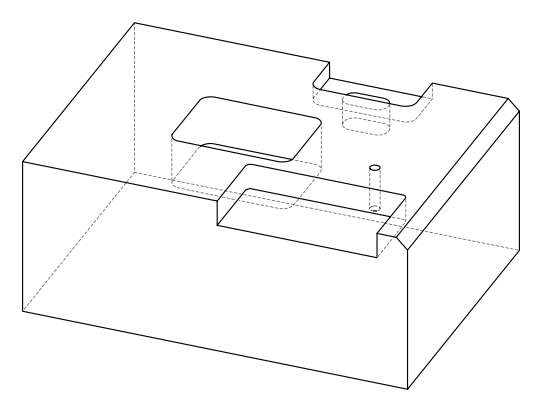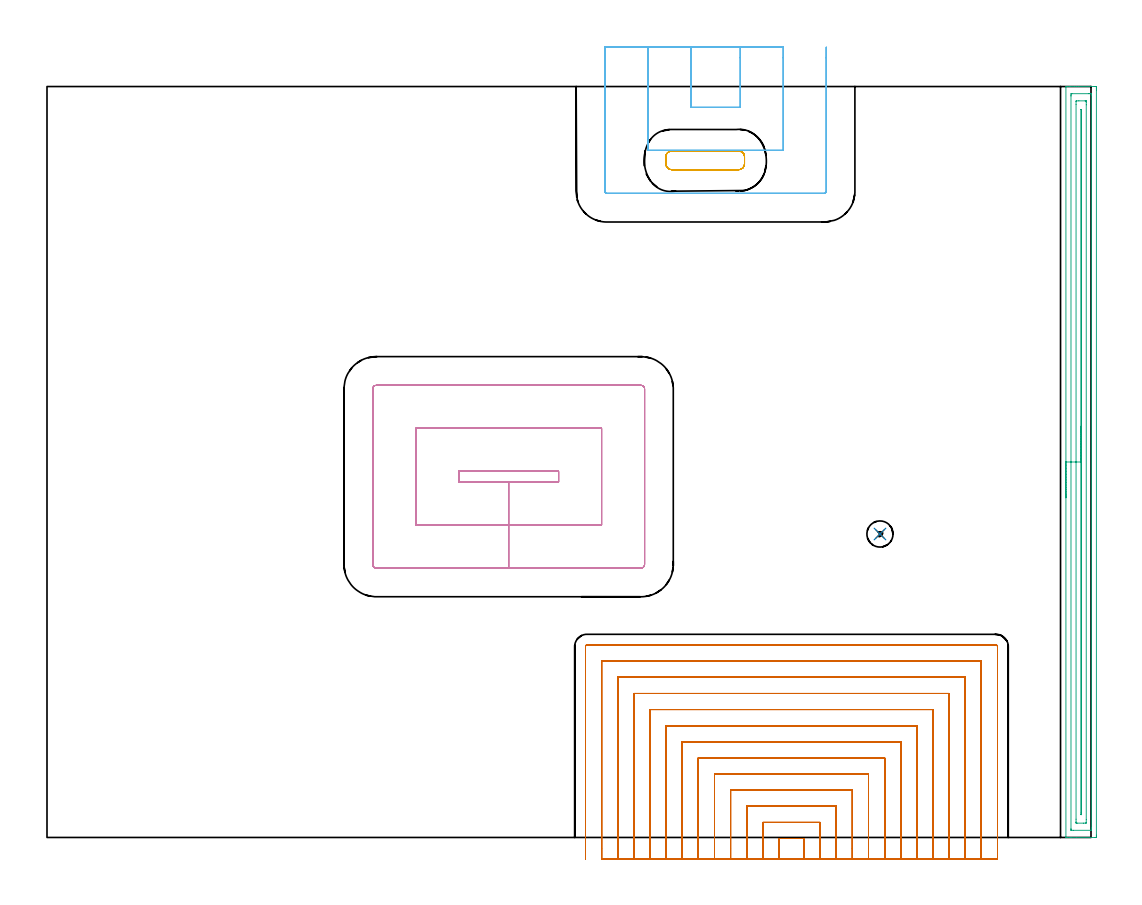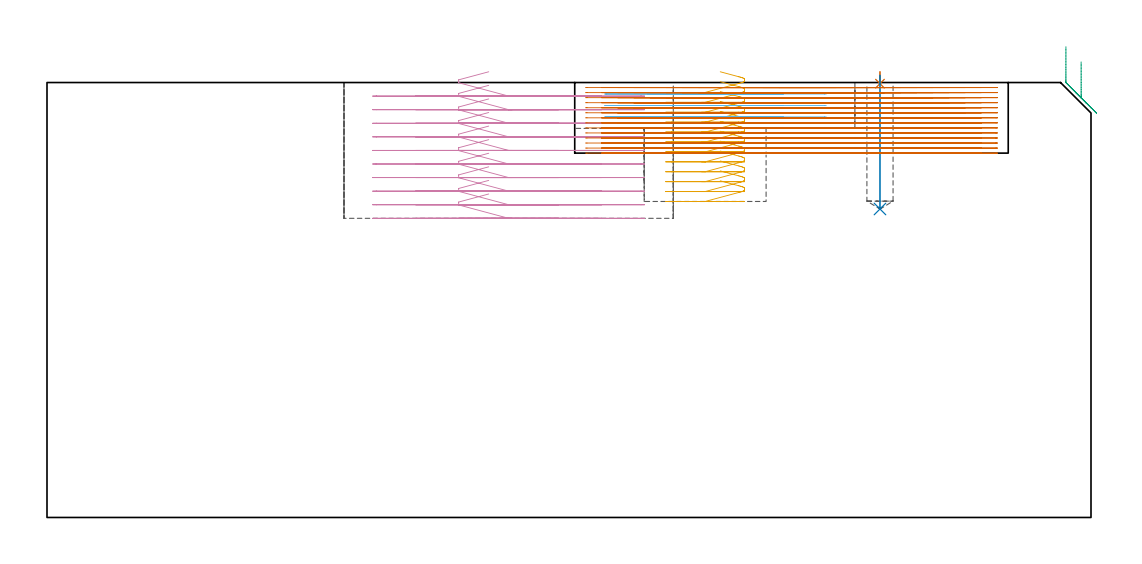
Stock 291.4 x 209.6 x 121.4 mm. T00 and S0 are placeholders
(PLAN: 7 operations, 6 tool changes, 113.3 min)
(1 SPOT_DRILL | STEP1POCKET | NXT0321_9005460120000 | 0.03 min | 0 mm3)
(2 DRILL_BLIND_HOLE_INTO_CENTER | STEP1POCKET | UGT0301_193 | 0.15 min | 1409 mm3)
(3 AREA_MILL | FG_CHAMFER_SURFACE | UGT0205_001 | 6.85 min | 7576 mm3)
(4 MILL_RECTANGULAR_POCKET | POCKET_RECTANGULAR_STRAIGHT | NXT0201_012 | Follow Part, ap 4, ae 75% | 11.01 min | 230763 mm3)
(5 MILL_RECTANGULAR_POCKET_1 | POCKET_RECTANGULAR_STRAIGHT_1 | NXT0201_011 | Follow Part, ap 3, ae 75% | 2.34 min | 17735 mm3)
(6 MILL_SLOT | SLOT_PARTIAL_RECTANGULAR | NXT0201_012 | Follow Part, ap 4, ae 75% | 3.65 min | 30415 mm3)
(7 MILL_SLOT_1 | SLOT_PARTIAL_RECTANGULAR_1 | UGT0201_014 | Follow Part, ap 1.5, ae 75% | 89.26 min | 135051 mm3)
(TOOL NXT0321_9005460120000 | NC Spot Drill, 142deg, 12mm, Carbide, Uncoated | D12 PA142 FL30 Z2)
(TOOL UGT0301_193 | Twist Drill 7.3 mm | D7.3 PA118 FL66 Z2)
(TOOL UGT0205_001 | Chamfer Mill 20 x 3 x 45 deg. | D20 FL50 Z2)
(TOOL NXT0201_012 | ENDMILL 16mm [2P460-1600-NA 1630] | D16 FL38 Z6)
(TOOL NXT0201_011 | ENDMILL 12mm [2P460-1200-NA 1630] | D12 FL38 Z6)
(TOOL UGT0201_014 | End mill 6 mm | D6 FL24 Z4)
(OP 1 SPOT_DRILL)
G17 G21 G94 G90
T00 M6
G54
G17 G0 G90 X232.5 Y84.7 S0 M3
G43 Z131.4 H0
G94 G81 G98 Z121.086 F250. R124.4
G80
M5
M2
(OP 2 DRILL_BLIND_HOLE_INTO_CENTER)
G17 G21 G94 G90
T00 M6
G54
G17 G0 G90 X232.5 Y84.7 S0 M3
G43 Z131.4 H0
G94 G81 G98 Z86.1 F250. R123.4
G80
M5
M2
(OP 3 AREA_MILL)
G17 G21 G94 G90
T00 M6
G54
G17 G0 G90 X284.4 Y94.8 S1061 M3
G43 Z131.4 H0
G94 G1 Y94.838 Z130.528 F250.
Y94.952 Z129.664
Y95.141 Z128.812
Y95.403 Z127.98
Y95.737 Z127.174
Y96.14 Z126.4
Y96.608 Z125.664
Y97.14 Z124.972
Y97.729 Z124.329
Y98.372 Z123.74
Y99.064 Z123.208
Y99.8 Z122.74
Y100.574 Z122.337
Y101.38 Z122.003
Y102.212 Z121.741
Y103.063 Z121.552
Y103.928 Z121.438
Y104.8 Z121.4
Y209.418
X284.403 Y209.59 Z121.388
X284.531 Y209.598 Z121.261
X284.665 Y209.6 Z121.135
X284.885 Z120.915
X285.597 Z120.198
X286.825 Z118.972
X287.341 Z118.453
X287.956 Z117.84
X292.317 Z113.48
X292.576 Y209.597 Z113.222
X292.894 Y209.59 Z112.904
X292.898 Y209.301 Z112.901
X292.9 Y208.971 Z112.9
Y208.638
Y0.629
X292.898 Y0.299 Z112.901
X292.894 Y0.01 Z112.904
X292.576 Y0. Z113.222
X287.341 Z118.453
X285.952 Z119.844
X285.597 Z120.198
X284.665 Z121.135
X284.532 Z121.26
X284.472 Y0.002 Z121.32
X284.403 Y0.01 Z121.388
X284.4 Y0.182 Z121.4
Y104.8
X285.814 Z119.986
X285.815 Y206.959 Z119.985
X285.816 Y207.182 Z119.984
X285.821 Y207.517 Z119.979
X285.824 Y207.59 Z119.976
X285.926 Y207.595 Z119.874
X286.062 Y207.599 Z119.738
X290.831 Y207.6 Z114.969
X291.297 Y207.599 Z114.503
X291.443 Y207.593 Z114.357
X291.472 Y207.591 Z114.328
X291.479 Y207.54 Z114.321
X291.483 Y207.408 Z114.317
X291.485 Y207.182 Z114.315
Y2.641
X291.484 Y2.418 Z114.316
X291.479 Y2.083 Z114.321
X291.476 Y2.01 Z114.324
X291.374 Y2.005 Z114.426
X291.238 Y2.001 Z114.562
X286.469 Y2. Z119.331
X286.003 Y2.001 Z119.797
X285.857 Y2.007 Z119.943
X285.828 Y2.009 Z119.972
X285.821 Y2.06 Z119.979
X285.817 Y2.192 Z119.983
X285.815 Y2.418 Z119.985
X285.814 Y104.8 Z119.986
X287.228 Z118.572
X287.229 Y204.615 Z118.571
X287.233 Y205.394 Z118.567
X287.235 Y205.503 Z118.565
X287.247 Y205.59 Z118.553
X287.341 Y205.592 Z118.459
X288.013 Y205.6 Z117.787
X289.758 Y205.599 Z116.042
X289.959 Y205.594 Z115.841
X290.025 Y205.59 Z115.775
X290.065 Y205.579 Z115.735
X290.068 Y205.509 Z115.732
X290.07 Y205.394 Z115.73
X290.071 Y205.278 Z115.729
X290.072 Y204.5 Z115.728
X290.071 Y4.985 Z115.729
X290.067 Y4.206 Z115.733
X290.065 Y4.097 Z115.735
X290.053 Y4.01 Z115.747
X289.959 Y4.008 Z115.841
X289.287 Y4. Z116.513
X287.542 Y4.001 Z118.258
X287.341 Y4.006 Z118.459
X287.275 Y4.01 Z118.525
X287.235 Y4.021 Z118.565
X287.232 Y4.091 Z118.568
X287.23 Y4.206 Z118.57
X287.229 Y4.322 Z118.571
X287.228 Y5.1 Z118.572
Y104.8
X288.643 Z117.157
Y203.151
X288.644 Y203.165 Z117.156
X288.65 Y203.186 Z117.15
X288.656 Y203.166 Z117.144
X288.657 Y203.151 Z117.143
Y6.874
X288.652 Y6.439 Z117.148
X288.649 Y6.342 Z117.151
X288.644 Y6.434 Z117.156
X288.643 Y6.449 Z117.157
Y104.8
Y105.672 Z117.195
Y106.536 Z117.309
Y107.388 Z117.498
Y108.22 Z117.76
Y109.026 Z118.094
Y109.8 Z118.497
Y110.536 Z118.966
Y111.228 Z119.497
Y111.871 Z120.086
Y112.46 Z120.73
Y112.991 Z121.422
Y113.46 Z122.157
Y113.863 Z122.931
Y114.197 Z123.737
Y114.459 Z124.569
Y114.648 Z125.421
Y114.762 Z126.286
Y114.8 Z127.157
G0 Z131.4
M5
M2
(OP 4 MILL_RECTANGULAR_POCKET)
G17 G21 G94 G90
T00 M6
G54
G17 G0 G90 X123.291 Y102.2 S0 M3
G43 Z131.4 H1
Z124.4
G94 G1 X114.9 Z122.152 F250.
Y99.2 Z121.348
X128.85 Z117.61
X142.8 F500.
Y102.2
X114.9
Y99.2
X128.85
Y87.2
X154.8
Y114.2
X102.9
Y87.2
X128.85
Y75.2
X165.8
G3 X166.8 Y76.2 R1.
G1 Y125.2
G3 X165.8 Y126.2 R1.
G1 X91.9
G3 X90.9 Y125.2 R1.
G1 Y76.2
G3 X91.9 Y75.2 R1.
G1 X128.85
X129.85
G0 X123.291 Y102.2 Z120.61
G1 X114.9 Z118.362 F250.
Y99.2 Z117.558
X128.85 Z113.82
X142.8 F500.
Y102.2
X114.9
Y99.2
X128.85
Y87.2
X154.8
Y114.2
X102.9
Y87.2
X128.85
Y75.2
X165.8
G3 X166.8 Y76.2 R1.
G1 Y125.2
G3 X165.8 Y126.2 R1.
G1 X91.9
G3 X90.9 Y125.2 R1.
G1 Y76.2
G3 X91.9 Y75.2 R1.
G1 X128.85
X129.85
G0 X123.291 Y102.2 Z116.82
G1 X114.9 Z114.572 F250.
Y99.2 Z113.768
X128.85 Z110.03
X142.8 F500.
Y102.2
X114.9
Y99.2
X128.85
Y87.2
X154.8
Y114.2
X102.9
Y87.2
X128.85
Y75.2
X165.8
G3 X166.8 Y76.2 R1.
G1 Y125.2
G3 X165.8 Y126.2 R1.
G1 X91.9
G3 X90.9 Y125.2 R1.
G1 Y76.2
G3 X91.9 Y75.2 R1.
G1 X128.85
X129.85
G0 X123.291 Y102.2 Z113.03
G1 X114.9 Z110.782 F250.
Y99.2 Z109.978
X128.85 Z106.24
X142.8 F500.
Y102.2
X114.9
Y99.2
X128.85
Y87.2
X154.8
Y114.2
X102.9
Y87.2
X128.85
Y75.2
X165.8
G3 X166.8 Y76.2 R1.
G1 Y125.2
G3 X165.8 Y126.2 R1.
G1 X91.9
G3 X90.9 Y125.2 R1.
G1 Y76.2
G3 X91.9 Y75.2 R1.
G1 X128.85
X129.85
G0 X123.291 Y102.2 Z109.24
G1 X114.9 Z106.992 F250.
Y99.2 Z106.188
X128.85 Z102.45
X142.8 F500.
Y102.2
X114.9
Y99.2
X128.85
Y87.2
X154.8
Y114.2
X102.9
Y87.2
X128.85
Y75.2
X165.8
G3 X166.8 Y76.2 R1.
G1 Y125.2
G3 X165.8 Y126.2 R1.
G1 X91.9
G3 X90.9 Y125.2 R1.
G1 Y76.2
G3 X91.9 Y75.2 R1.
G1 X128.85
X129.85
G0 X123.291 Y102.2 Z105.45
G1 X114.9 Z103.202 F250.
Y99.2 Z102.398
X128.85 Z98.66
X142.8 F500.
Y102.2
X114.9
Y99.2
X128.85
Y87.2
X154.8
Y114.2
X102.9
Y87.2
X128.85
Y75.2
X165.8
G3 X166.8 Y76.2 R1.
G1 Y125.2
G3 X165.8 Y126.2 R1.
G1 X91.9
G3 X90.9 Y125.2 R1.
G1 Y76.2
G3 X91.9 Y75.2 R1.
G1 X128.85
X129.85
G0 X123.291 Y102.2 Z101.66
G1 X114.9 Z99.412 F250.
Y99.2 Z98.608
X128.85 Z94.87
X142.8 F500.
Y102.2
X114.9
Y99.2
X128.85
Y87.2
X154.8
Y114.2
X102.9
Y87.2
X128.85
Y75.2
X165.8
G3 X166.8 Y76.2 R1.
G1 Y125.2
G3 X165.8 Y126.2 R1.
G1 X91.9
G3 X90.9 Y125.2 R1.
G1 Y76.2
G3 X91.9 Y75.2 R1.
G1 X128.85
X129.85
G0 X123.291 Y102.2 Z97.87
G1 X114.9 Z95.622 F250.
Y99.2 Z94.818
X128.85 Z91.08
X142.8 F500.
Y102.2
X114.9
Y99.2
X128.85
Y87.2
X154.8
Y114.2
X102.9
Y87.2
X128.85
Y75.2
X165.8
G3 X166.8 Y76.2 R1.
G1 Y125.2
G3 X165.8 Y126.2 R1.
G1 X91.9
G3 X90.9 Y125.2 R1.
G1 Y76.2
G3 X91.9 Y75.2 R1.
G1 X128.85
X129.85
G0 X123.291 Y102.2 Z94.08
G1 X114.9 Z91.832 F250.
Y99.2 Z91.028
X128.85 Z87.29
X142.8 F500.
Y102.2
X114.9
Y99.2
X128.85
Y87.2
X154.8
Y114.2
X102.9
Y87.2
X128.85
Y75.2
X165.8
G3 X166.8 Y76.2 R1.
G1 Y125.2
G3 X165.8 Y126.2 R1.
G1 X91.9
G3 X90.9 Y125.2 R1.
G1 Y76.2
G3 X91.9 Y75.2 R1.
G1 X128.85
X129.85
G0 X123.291 Y102.2 Z90.29
G1 X114.9 Z88.042 F250.
Y99.2 Z87.238
X128.85 Z83.5
X142.8 F500.
Y102.2
X114.9
Y99.2
X128.85
Y87.2
X154.8
Y114.2
X102.9
Y87.2
X128.85
Y75.2
X165.8
G3 X166.8 Y76.2 R1.
G1 Y125.2
G3 X165.8 Y126.2 R1.
G1 X91.9
G3 X90.9 Y125.2 R1.
G1 Y76.2
G3 X91.9 Y75.2 R1.
G1 X128.85
X129.85
G0 Z131.4
M5
M2
(OP 5 MILL_RECTANGULAR_POCKET_1)
G17 G21 G94 G90
T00 M6
G54
G17 G0 G90 X187.926 Y186.4 S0 M3
G43 Z131.4 H1
Z124.4
G94 G1 X193. Z123.04 F250.
X193.13 Z123.005
X193.47 Y186.461 Z122.913
X193.79 Y186.589 Z122.821
X194.078 Y186.779 Z122.728
X194.321 Y187.022 Z122.636
X194.511 Y187.31 Z122.544
X194.639 Y187.63 Z122.451
X194.7 Y187.97 Z122.359
Y190.03 Z121.807
X194.639 Y190.37 Z121.714
X194.511 Y190.69 Z121.622
X194.321 Y190.978 Z121.53
X194.078 Y191.221 Z121.437
X193.79 Y191.411 Z121.345
X193.47 Y191.539 Z121.252
X193.13 Y191.6 Z121.16
X193. Z121.125
X183.7 Z118.633
X174.4 F500.
G3 X172.7 Y189.9 R1.7
G1 Y188.1
G3 X174.4 Y186.4 R1.7
G1 X193.
G3 X194.7 Y188.1 R1.7
G1 Y189.9
G3 X193. Y191.6 R1.7
G1 X183.7
X182.7
G0 X187.926 Y186.4 Z121.633
G1 X193. Z120.274 F250.
X193.13 Z120.239
X193.47 Y186.461 Z120.146
X193.79 Y186.589 Z120.054
X194.078 Y186.779 Z119.962
X194.321 Y187.022 Z119.869
X194.511 Y187.31 Z119.777
X194.639 Y187.63 Z119.685
X194.7 Y187.97 Z119.592
Y190.03 Z119.04
X194.639 Y190.37 Z118.948
X194.511 Y190.69 Z118.855
X194.321 Y190.978 Z118.763
X194.078 Y191.221 Z118.671
X193.79 Y191.411 Z118.578
X193.47 Y191.539 Z118.486
X193.13 Y191.6 Z118.393
X193. Z118.359
X183.7 Z115.867
X174.4 F500.
G3 X172.7 Y189.9 R1.7
G1 Y188.1
G3 X174.4 Y186.4 R1.7
G1 X193.
G3 X194.7 Y188.1 R1.7
G1 Y189.9
G3 X193. Y191.6 R1.7
G1 X183.7
X182.7
G0 X187.926 Y186.4 Z118.867
G1 X193.13 Z117.472 F250.
X193.47 Y186.461 Z117.38
X193.79 Y186.589 Z117.287
X194.078 Y186.779 Z117.195
X194.321 Y187.022 Z117.103
X194.511 Y187.31 Z117.01
X194.639 Y187.63 Z116.918
X194.7 Y187.97 Z116.826
Y190.03 Z116.273
X194.639 Y190.37 Z116.181
X194.511 Y190.69 Z116.089
X194.321 Y190.978 Z115.996
X194.078 Y191.221 Z115.904
X193.79 Y191.411 Z115.812
X193.47 Y191.539 Z115.719
X193.13 Y191.6 Z115.627
X183.7 Z113.1
X174.4 F500.
G3 X172.7 Y189.9 R1.7
G1 Y188.1
G3 X174.4 Y186.4 R1.7
G1 X193.
G3 X194.7 Y188.1 R1.7
G1 Y189.9
G3 X193. Y191.6 R1.7
G1 X183.7
X182.7
G0 X187.926 Y186.4 Z116.1
G1 X193.13 Z114.705 F250.
X193.47 Y186.461 Z114.613
X193.79 Y186.589 Z114.521
X194.078 Y186.779 Z114.428
X194.321 Y187.022 Z114.336
X194.511 Y187.31 Z114.244
X194.639 Y187.63 Z114.151
X194.7 Y187.97 Z114.059
Y190.03 Z113.507
X194.639 Y190.37 Z113.414
X194.511 Y190.69 Z113.322
X194.321 Y190.978 Z113.23
X194.078 Y191.221 Z113.137
X193.79 Y191.411 Z113.045
X193.47 Y191.539 Z112.953
X193.13 Y191.6 Z112.86
X183.7 Z110.333
X174.4 F500.
G3 X172.7 Y189.9 R1.7
G1 Y188.1
G3 X174.4 Y186.4 R1.7
G1 X193.
G3 X194.7 Y188.1 R1.7
G1 Y189.9
G3 X193. Y191.6 R1.7
G1 X183.7
X182.7
G0 X187.926 Y186.4 Z113.333
G1 X193.13 Z111.939 F250.
X193.47 Y186.461 Z111.846
X193.79 Y186.589 Z111.754
X194.078 Y186.779 Z111.662
X194.321 Y187.022 Z111.569
X194.511 Y187.31 Z111.477
X194.639 Y187.63 Z111.385
X194.7 Y187.97 Z111.292
Y190.03 Z110.74
X194.639 Y190.37 Z110.648
X194.511 Y190.69 Z110.555
X194.321 Y190.978 Z110.463
X194.078 Y191.221 Z110.371
X193.79 Y191.411 Z110.278
X193.47 Y191.539 Z110.186
X193.13 Y191.6 Z110.093
X183.7 Z107.567
X174.4 F500.
G3 X172.7 Y189.9 R1.7
G1 Y188.1
G3 X174.4 Y186.4 R1.7
G1 X193.
G3 X194.7 Y188.1 R1.7
G1 Y189.9
G3 X193. Y191.6 R1.7
G1 X183.7
X182.7
G0 X187.926 Y186.4 Z110.567
G1 X193.13 Z109.172 F250.
X193.47 Y186.461 Z109.08
X193.79 Y186.589 Z108.987
X194.078 Y186.779 Z108.895
X194.321 Y187.022 Z108.803
X194.511 Y187.31 Z108.71
X194.639 Y187.63 Z108.618
X194.7 Y187.97 Z108.526
Y190.03 Z107.973
X194.639 Y190.37 Z107.881
X194.511 Y190.69 Z107.789
X194.321 Y190.978 Z107.696
X194.078 Y191.221 Z107.604
X193.79 Y191.411 Z107.512
X193.47 Y191.539 Z107.419
X193.13 Y191.6 Z107.327
X183.7 Z104.8
X174.4 F500.
G3 X172.7 Y189.9 R1.7
G1 Y188.1
G3 X174.4 Y186.4 R1.7
G1 X193.
G3 X194.7 Y188.1 R1.7
G1 Y189.9
G3 X193. Y191.6 R1.7
G1 X183.7
X182.7
G0 X187.926 Y186.4 Z107.8
G1 X193.13 Z106.405 F250.
X193.47 Y186.461 Z106.313
X193.79 Y186.589 Z106.221
X194.078 Y186.779 Z106.128
X194.321 Y187.022 Z106.036
X194.511 Y187.31 Z105.944
X194.639 Y187.63 Z105.851
X194.7 Y187.97 Z105.759
Y190.03 Z105.207
X194.639 Y190.37 Z105.114
X194.511 Y190.69 Z105.022
X194.321 Y190.978 Z104.93
X194.078 Y191.221 Z104.837
X193.79 Y191.411 Z104.745
X193.47 Y191.539 Z104.653
X193.13 Y191.6 Z104.56
X183.7 Z102.033
X174.4 F500.
G3 X172.7 Y189.9 R1.7
G1 Y188.1
G3 X174.4 Y186.4 R1.7
G1 X193.
G3 X194.7 Y188.1 R1.7
G1 Y189.9
G3 X193. Y191.6 R1.7
G1 X183.7
X182.7
G0 X187.926 Y186.4 Z105.033
G1 X193.13 Z103.639 F250.
X193.47 Y186.461 Z103.546
X193.79 Y186.589 Z103.454
X194.078 Y186.779 Z103.362
X194.321 Y187.022 Z103.269
X194.511 Y187.31 Z103.177
X194.639 Y187.63 Z103.085
X194.7 Y187.97 Z102.992
Y190.03 Z102.44
X194.639 Y190.37 Z102.348
X194.511 Y190.69 Z102.255
X194.321 Y190.978 Z102.163
X194.078 Y191.221 Z102.071
X193.79 Y191.411 Z101.978
X193.47 Y191.539 Z101.886
X193.13 Y191.6 Z101.794
X183.7 Z99.267
X174.4 F500.
G3 X172.7 Y189.9 R1.7
G1 Y188.1
G3 X174.4 Y186.4 R1.7
G1 X193.
G3 X194.7 Y188.1 R1.7
G1 Y189.9
G3 X193. Y191.6 R1.7
G1 X183.7
X182.7
G0 X187.926 Y186.4 Z102.267
G1 X193.13 Z100.872 F250.
X193.47 Y186.461 Z100.78
X193.79 Y186.589 Z100.687
X194.078 Y186.779 Z100.595
X194.321 Y187.022 Z100.503
X194.511 Y187.31 Z100.41
X194.639 Y187.63 Z100.318
X194.7 Y187.97 Z100.226
Y190.03 Z99.673
X194.639 Y190.37 Z99.581
X194.511 Y190.69 Z99.489
X194.321 Y190.978 Z99.396
X194.078 Y191.221 Z99.304
X193.79 Y191.411 Z99.212
X193.47 Y191.539 Z99.119
X193.13 Y191.6 Z99.027
X183.7 Z96.5
X174.4 F500.
G3 X172.7 Y189.9 R1.7
G1 Y188.1
G3 X174.4 Y186.4 R1.7
G1 X193.
G3 X194.7 Y188.1 R1.7
G1 Y189.9
G3 X193. Y191.6 R1.7
G1 X183.7
X182.7
G0 X187.926 Y186.4 Z99.5
G1 X193.13 Z98.105 F250.
X193.47 Y186.461 Z98.013
X193.79 Y186.589 Z97.921
X194.078 Y186.779 Z97.828
X194.321 Y187.022 Z97.736
X194.511 Y187.31 Z97.644
X194.639 Y187.63 Z97.551
X194.7 Y187.97 Z97.459
Y190.03 Z96.907
X194.639 Y190.37 Z96.814
X194.511 Y190.69 Z96.722
X194.321 Y190.978 Z96.63
X194.078 Y191.221 Z96.537
X193.79 Y191.411 Z96.445
X193.47 Y191.539 Z96.353
X193.13 Y191.6 Z96.26
X183.7 Z93.733
X174.4 F500.
G3 X172.7 Y189.9 R1.7
G1 Y188.1
G3 X174.4 Y186.4 R1.7
G1 X193.
G3 X194.7 Y188.1 R1.7
G1 Y189.9
G3 X193. Y191.6 R1.7
G1 X183.7
X182.7
G0 X187.926 Y186.4 Z96.733
G1 X193.13 Z95.339 F250.
X193.47 Y186.461 Z95.246
X193.79 Y186.589 Z95.154
X194.078 Y186.779 Z95.062
X194.321 Y187.022 Z94.969
X194.511 Y187.31 Z94.877
X194.639 Y187.63 Z94.785
X194.7 Y187.97 Z94.692
Y190.03 Z94.14
X194.639 Y190.37 Z94.048
X194.511 Y190.69 Z93.955
X194.321 Y190.978 Z93.863
X194.078 Y191.221 Z93.771
X193.79 Y191.411 Z93.678
X193.47 Y191.539 Z93.586
X193.13 Y191.6 Z93.494
X183.7 Z90.967
X174.4 F500.
G3 X172.7 Y189.9 R1.7
G1 Y188.1
G3 X174.4 Y186.4 R1.7
G1 X193.
G3 X194.7 Y188.1 R1.7
G1 Y189.9
G3 X193. Y191.6 R1.7
G1 X183.7
X182.7
G0 X187.926 Y186.4 Z93.967
G1 X193.13 Z92.572 F250.
X193.47 Y186.461 Z92.48
X193.79 Y186.589 Z92.387
X194.078 Y186.779 Z92.295
X194.321 Y187.022 Z92.203
X194.511 Y187.31 Z92.11
X194.639 Y187.63 Z92.018
X194.7 Y187.97 Z91.926
Y190.03 Z91.373
X194.639 Y190.37 Z91.281
X194.511 Y190.69 Z91.189
X194.321 Y190.978 Z91.096
X194.078 Y191.221 Z91.004
X193.79 Y191.411 Z90.912
X193.47 Y191.539 Z90.819
X193.13 Y191.6 Z90.727
X183.7 Z88.2
X174.4 F500.
G3 X172.7 Y189.9 R1.7
G1 Y188.1
G3 X174.4 Y186.4 R1.7
G1 X193.
G3 X194.7 Y188.1 R1.7
G1 Y189.9
G3 X193. Y191.6 R1.7
G1 X183.7
X182.7
G0 Z131.4
M5
M2
(OP 6 MILL_SLOT)
G17 G21 G94 G90
T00 M6
G54
G17 G0 G90 X179.7 Y220.6 S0 M3
G43 Z131.4 H1
Z118.2
G94 G1 Y217.6 F250.
Y203.8 F500.
X193.5
Y217.6
Y220.6 F250.
X167.7
Y217.6
Y191.8 F500.
X205.5
Y217.6
Y220.6 F250.
X155.7
Y217.6
Y180.3 F500.
G3 X156.2 Y179.8 R0.5
G1 X217.
G3 X217.5 Y180.3 R0.5
G1 Y217.6
Y220.6 F250.
G0 X179.7 Z115.
G1 Y217.6
Y203.8 F500.
X193.5
Y217.6
Y220.6 F250.
X167.7
Y217.6
Y191.8 F500.
X205.5
Y217.6
Y220.6 F250.
X155.7
Y217.6
Y180.3 F500.
G3 X156.2 Y179.8 R0.5
G1 X217.
G3 X217.5 Y180.3 R0.5
G1 Y217.6
Y220.6 F250.
G0 X179.7 Z111.8
G1 Y217.6
Y203.8 F500.
X193.5
Y217.6
Y220.6 F250.
X167.7
Y217.6
Y191.8 F500.
X205.5
Y217.6
Y220.6 F250.
X155.7
Y217.6
Y180.3 F500.
G3 X156.2 Y179.8 R0.5
G1 X217.
G3 X217.5 Y180.3 R0.5
G1 Y217.6
Y220.6 F250.
G0 X179.7 Z108.6
G1 Y217.6
Y203.8 F500.
X193.5
Y217.6
Y220.6 F250.
X167.7
Y217.6
Y191.8 F500.
X205.5
Y217.6
Y220.6 F250.
X155.7
Y217.6
Y180.3 F500.
G3 X156.2 Y179.8 R0.5
G1 X217.
G3 X217.5 Y180.3 R0.5
G1 Y217.6
Y220.6 F250.
G0 Z131.4
M5
M2
(OP 7 MILL_SLOT_1)
G17 G21 G94 G90
T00 M6
G54
G17 G0 G90 X211.3 Y-6. S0 M3
G43 Z131.4 H0
Z119.993
G94 G1 Y-3. F250.
Y-0.3 F500.
X204.3
Y-3.
Y-6. F250.
X215.8
Y-3.
Y4.2 F500.
X199.8
Y-3.
Y-6. F250.
X220.3
Y-3.
Y8.7 F500.
X195.3
Y-3.
Y-6. F250.
X224.8
Y-3.
Y13.2 F500.
X190.8
Y-3.
Y-6. F250.
X229.3
Y-3.
Y17.7 F500.
X186.3
Y-3.
Y-6. F250.
X233.8
Y-3.
Y22.2 F500.
X181.8
Y-3.
Y-6. F250.
X238.3
Y-3.
Y26.7 F500.
X177.3
Y-3.
Y-6. F250.
X242.8
Y-3.
Y31.2 F500.
X172.8
Y-3.
Y-6. F250.
X247.3
Y-3.
Y35.7 F500.
X168.3
Y-3.
Y-6. F250.
X251.8
Y-3.
Y40.2 F500.
X163.8
Y-3.
Y-6. F250.
X256.3
Y-3.
Y44.7 F500.
X159.3
Y-3.
Y-6. F250.
X260.8
Y-3.
Y49.2 F500.
X154.8
Y-3.
Y-6. F250.
X265.3
Y-3.
Y53.3 F500.
G3 X264.9 Y53.7 R0.4
G1 X150.7
G3 X150.3 Y53.3 R0.4
G1 Y-3.
Y-6. F250.
G0 X211.3 Z118.586
G1 Y-3.
Y-0.3 F500.
X204.3
Y-3.
Y-6. F250.
X215.8
Y-3.
Y4.2 F500.
X199.8
Y-3.
Y-6. F250.
X220.3
Y-3.
Y8.7 F500.
X195.3
Y-3.
Y-6. F250.
X224.8
Y-3.
Y13.2 F500.
X190.8
Y-3.
Y-6. F250.
X229.3
Y-3.
Y17.7 F500.
X186.3
Y-3.
Y-6. F250.
X233.8
Y-3.
Y22.2 F500.
X181.8
Y-3.
Y-6. F250.
X238.3
Y-3.
Y26.7 F500.
X177.3
Y-3.
Y-6. F250.
X242.8
Y-3.
Y31.2 F500.
X172.8
Y-3.
Y-6. F250.
X247.3
Y-3.
Y35.7 F500.
X168.3
Y-3.
Y-6. F250.
X251.8
Y-3.
Y40.2 F500.
X163.8
Y-3.
Y-6. F250.
X256.3
Y-3.
Y44.7 F500.
X159.3
Y-3.
Y-6. F250.
X260.8
Y-3.
Y49.2 F500.
X154.8
Y-3.
Y-6. F250.
X265.3
Y-3.
Y53.3 F500.
G3 X264.9 Y53.7 R0.4
G1 X150.7
G3 X150.3 Y53.3 R0.4
G1 Y-3.
Y-6. F250.
G0 X211.3 Z117.178
G1 Y-3.
Y-0.3 F500.
X204.3
Y-3.
Y-6. F250.
X215.8
Y-3.
Y4.2 F500.
X199.8
Y-3.
Y-6. F250.
X220.3
Y-3.
Y8.7 F500.
X195.3
Y-3.
Y-6. F250.
X224.8
Y-3.
Y13.2 F500.
X190.8
Y-3.
Y-6. F250.
X229.3
Y-3.
Y17.7 F500.
X186.3
Y-3.
Y-6. F250.
X233.8
Y-3.
Y22.2 F500.
X181.8
Y-3.
Y-6. F250.
X238.3
Y-3.
Y26.7 F500.
X177.3
Y-3.
Y-6. F250.
X242.8
Y-3.
Y31.2 F500.
X172.8
Y-3.
Y-6. F250.
X247.3
Y-3.
Y35.7 F500.
X168.3
Y-3.
Y-6. F250.
X251.8
Y-3.
Y40.2 F500.
X163.8
Y-3.
Y-6. F250.
X256.3
Y-3.
Y44.7 F500.
X159.3
Y-3.
Y-6. F250.
X260.8
Y-3.
Y49.2 F500.
X154.8
Y-3.
Y-6. F250.
X265.3
Y-3.
Y53.3 F500.
G3 X264.9 Y53.7 R0.4
G1 X150.7
G3 X150.3 Y53.3 R0.4
G1 Y-3.
Y-6. F250.
G0 X211.3 Z115.771
G1 Y-3.
Y-0.3 F500.
X204.3
Y-3.
Y-6. F250.
X215.8
Y-3.
Y4.2 F500.
X199.8
Y-3.
Y-6. F250.
X220.3
Y-3.
Y8.7 F500.
X195.3
Y-3.
Y-6. F250.
X224.8
Y-3.
Y13.2 F500.
X190.8
Y-3.
Y-6. F250.
X229.3
Y-3.
Y17.7 F500.
X186.3
Y-3.
Y-6. F250.
X233.8
Y-3.
Y22.2 F500.
X181.8
Y-3.
Y-6. F250.
X238.3
Y-3.
Y26.7 F500.
X177.3
Y-3.
Y-6. F250.
X242.8
Y-3.
Y31.2 F500.
X172.8
Y-3.
Y-6. F250.
X247.3
Y-3.
Y35.7 F500.
X168.3
Y-3.
Y-6. F250.
X251.8
Y-3.
Y40.2 F500.
X163.8
Y-3.
Y-6. F250.
X256.3
Y-3.
Y44.7 F500.
X159.3
Y-3.
Y-6. F250.
X260.8
Y-3.
Y49.2 F500.
X154.8
Y-3.
Y-6. F250.
X265.3
Y-3.
Y53.3 F500.
G3 X264.9 Y53.7 R0.4
G1 X150.7
G3 X150.3 Y53.3 R0.4
G1 Y-3.
Y-6. F250.
G0 X211.3 Z114.364
G1 Y-3.
Y-0.3 F500.
X204.3
Y-3.
Y-6. F250.
X215.8
Y-3.
Y4.2 F500.
X199.8
Y-3.
Y-6. F250.
X220.3
Y-3.
Y8.7 F500.
X195.3
Y-3.
Y-6. F250.
X224.8
Y-3.
Y13.2 F500.
X190.8
Y-3.
Y-6. F250.
X229.3
Y-3.
Y17.7 F500.
X186.3
Y-3.
Y-6. F250.
X233.8
Y-3.
Y22.2 F500.
X181.8
Y-3.
Y-6. F250.
X238.3
Y-3.
Y26.7 F500.
X177.3
Y-3.
Y-6. F250.
X242.8
Y-3.
Y31.2 F500.
X172.8
Y-3.
Y-6. F250.
X247.3
Y-3.
Y35.7 F500.
X168.3
Y-3.
Y-6. F250.
X251.8
Y-3.
Y40.2 F500.
X163.8
Y-3.
Y-6. F250.
X256.3
Y-3.
Y44.7 F500.
X159.3
Y-3.
Y-6. F250.
X260.8
Y-3.
Y49.2 F500.
X154.8
Y-3.
Y-6. F250.
X265.3
Y-3.
Y53.3 F500.
G3 X264.9 Y53.7 R0.4
G1 X150.7
G3 X150.3 Y53.3 R0.4
G1 Y-3.
Y-6. F250.
G0 X211.3 Z112.957
G1 Y-3.
Y-0.3 F500.
X204.3
Y-3.
Y-6. F250.
X215.8
Y-3.
Y4.2 F500.
X199.8
Y-3.
Y-6. F250.
X220.3
Y-3.
Y8.7 F500.
X195.3
Y-3.
Y-6. F250.
X224.8
Y-3.
Y13.2 F500.
X190.8
Y-3.
Y-6. F250.
X229.3
Y-3.
Y17.7 F500.
X186.3
Y-3.
Y-6. F250.
X233.8
Y-3.
Y22.2 F500.
X181.8
Y-3.
Y-6. F250.
X238.3
Y-3.
Y26.7 F500.
X177.3
Y-3.
Y-6. F250.
X242.8
Y-3.
Y31.2 F500.
X172.8
Y-3.
Y-6. F250.
X247.3
Y-3.
Y35.7 F500.
X168.3
Y-3.
Y-6. F250.
X251.8
Y-3.
Y40.2 F500.
X163.8
Y-3.
Y-6. F250.
X256.3
Y-3.
Y44.7 F500.
X159.3
Y-3.
Y-6. F250.
X260.8
Y-3.
Y49.2 F500.
X154.8
Y-3.
Y-6. F250.
X265.3
Y-3.
Y53.3 F500.
G3 X264.9 Y53.7 R0.4
G1 X150.7
G3 X150.3 Y53.3 R0.4
G1 Y-3.
Y-6. F250.
G0 X211.3 Z111.55
G1 Y-3.
Y-0.3 F500.
X204.3
Y-3.
Y-6. F250.
X215.8
Y-3.
Y4.2 F500.
X199.8
Y-3.
Y-6. F250.
X220.3
Y-3.
Y8.7 F500.
X195.3
Y-3.
Y-6. F250.
X224.8
Y-3.
Y13.2 F500.
X190.8
Y-3.
Y-6. F250.
X229.3
Y-3.
Y17.7 F500.
X186.3
Y-3.
Y-6. F250.
X233.8
Y-3.
Y22.2 F500.
X181.8
Y-3.
Y-6. F250.
X238.3
Y-3.
Y26.7 F500.
X177.3
Y-3.
Y-6. F250.
X242.8
Y-3.
Y31.2 F500.
X172.8
Y-3.
Y-6. F250.
X247.3
Y-3.
Y35.7 F500.
X168.3
Y-3.
Y-6. F250.
X251.8
Y-3.
Y40.2 F500.
X163.8
Y-3.
Y-6. F250.
X256.3
Y-3.
Y44.7 F500.
X159.3
Y-3.
Y-6. F250.
X260.8
Y-3.
Y49.2 F500.
X154.8
Y-3.
Y-6. F250.
X265.3
Y-3.
Y53.3 F500.
G3 X264.9 Y53.7 R0.4
G1 X150.7
G3 X150.3 Y53.3 R0.4
G1 Y-3.
Y-6. F250.
G0 X211.3 Z110.143
G1 Y-3.
Y-0.3 F500.
X204.3
Y-3.
Y-6. F250.
X215.8
Y-3.
Y4.2 F500.
X199.8
Y-3.
Y-6. F250.
X220.3
Y-3.
Y8.7 F500.
X195.3
Y-3.
Y-6. F250.
X224.8
Y-3.
Y13.2 F500.
X190.8
Y-3.
Y-6. F250.
X229.3
Y-3.
Y17.7 F500.
X186.3
Y-3.
Y-6. F250.
X233.8
Y-3.
Y22.2 F500.
X181.8
Y-3.
Y-6. F250.
X238.3
Y-3.
Y26.7 F500.
X177.3
Y-3.
Y-6. F250.
X242.8
Y-3.
Y31.2 F500.
X172.8
Y-3.
Y-6. F250.
X247.3
Y-3.
Y35.7 F500.
X168.3
Y-3.
Y-6. F250.
X251.8
Y-3.
Y40.2 F500.
X163.8
Y-3.
Y-6. F250.
X256.3
Y-3.
Y44.7 F500.
X159.3
Y-3.
Y-6. F250.
X260.8
Y-3.
Y49.2 F500.
X154.8
Y-3.
Y-6. F250.
X265.3
Y-3.
Y53.3 F500.
G3 X264.9 Y53.7 R0.4
G1 X150.7
G3 X150.3 Y53.3 R0.4
G1 Y-3.
Y-6. F250.
G0 X211.3 Z108.736
G1 Y-3.
Y-0.3 F500.
X204.3
Y-3.
Y-6. F250.
X215.8
Y-3.
Y4.2 F500.
X199.8
Y-3.
Y-6. F250.
X220.3
Y-3.
Y8.7 F500.
X195.3
Y-3.
Y-6. F250.
X224.8
Y-3.
Y13.2 F500.
X190.8
Y-3.
Y-6. F250.
X229.3
Y-3.
Y17.7 F500.
X186.3
Y-3.
Y-6. F250.
X233.8
Y-3.
Y22.2 F500.
X181.8
Y-3.
Y-6. F250.
X238.3
Y-3.
Y26.7 F500.
X177.3
Y-3.
Y-6. F250.
X242.8
Y-3.
Y31.2 F500.
X172.8
Y-3.
Y-6. F250.
X247.3
Y-3.
Y35.7 F500.
X168.3
Y-3.
Y-6. F250.
X251.8
Y-3.
Y40.2 F500.
X163.8
Y-3.
Y-6. F250.
X256.3
Y-3.
Y44.7 F500.
X159.3
Y-3.
Y-6. F250.
X260.8
Y-3.
Y49.2 F500.
X154.8
Y-3.
Y-6. F250.
X265.3
Y-3.
Y53.3 F500.
G3 X264.9 Y53.7 R0.4
G1 X150.7
G3 X150.3 Y53.3 R0.4
G1 Y-3.
Y-6. F250.
G0 X211.3 Z107.329
G1 Y-3.
Y-0.3 F500.
X204.3
Y-3.
Y-6. F250.
X215.8
Y-3.
Y4.2 F500.
X199.8
Y-3.
Y-6. F250.
X220.3
Y-3.
Y8.7 F500.
X195.3
Y-3.
Y-6. F250.
X224.8
Y-3.
Y13.2 F500.
X190.8
Y-3.
Y-6. F250.
X229.3
Y-3.
Y17.7 F500.
X186.3
Y-3.
Y-6. F250.
X233.8
Y-3.
Y22.2 F500.
X181.8
Y-3.
Y-6. F250.
X238.3
Y-3.
Y26.7 F500.
X177.3
Y-3.
Y-6. F250.
X242.8
Y-3.
Y31.2 F500.
X172.8
Y-3.
Y-6. F250.
X247.3
Y-3.
Y35.7 F500.
X168.3
Y-3.
Y-6. F250.
X251.8
Y-3.
Y40.2 F500.
X163.8
Y-3.
Y-6. F250.
X256.3
Y-3.
Y44.7 F500.
X159.3
Y-3.
Y-6. F250.
X260.8
Y-3.
Y49.2 F500.
X154.8
Y-3.
Y-6. F250.
X265.3
Y-3.
Y53.3 F500.
G3 X264.9 Y53.7 R0.4
G1 X150.7
G3 X150.3 Y53.3 R0.4
G1 Y-3.
Y-6. F250.
G0 X211.3 Z105.921
G1 Y-3.
Y-0.3 F500.
X204.3
Y-3.
Y-6. F250.
X215.8
Y-3.
Y4.2 F500.
X199.8
Y-3.
Y-6. F250.
X220.3
Y-3.
Y8.7 F500.
X195.3
Y-3.
Y-6. F250.
X224.8
Y-3.
Y13.2 F500.
X190.8
Y-3.
Y-6. F250.
X229.3
Y-3.
Y17.7 F500.
X186.3
Y-3.
Y-6. F250.
X233.8
Y-3.
Y22.2 F500.
X181.8
Y-3.
Y-6. F250.
X238.3
Y-3.
Y26.7 F500.
X177.3
Y-3.
Y-6. F250.
X242.8
Y-3.
Y31.2 F500.
X172.8
Y-3.
Y-6. F250.
X247.3
Y-3.
Y35.7 F500.
X168.3
Y-3.
Y-6. F250.
X251.8
Y-3.
Y40.2 F500.
X163.8
Y-3.
Y-6. F250.
X256.3
Y-3.
Y44.7 F500.
X159.3
Y-3.
Y-6. F250.
X260.8
Y-3.
Y49.2 F500.
X154.8
Y-3.
Y-6. F250.
X265.3
Y-3.
Y53.3 F500.
G3 X264.9 Y53.7 R0.4
G1 X150.7
G3 X150.3 Y53.3 R0.4
G1 Y-3.
Y-6. F250.
G0 X211.3 Z104.514
G1 Y-3.
Y-0.3 F500.
X204.3
Y-3.
Y-6. F250.
X215.8
Y-3.
Y4.2 F500.
X199.8
Y-3.
Y-6. F250.
X220.3
Y-3.
Y8.7 F500.
X195.3
Y-3.
Y-6. F250.
X224.8
Y-3.
Y13.2 F500.
X190.8
Y-3.
Y-6. F250.
X229.3
Y-3.
Y17.7 F500.
X186.3
Y-3.
Y-6. F250.
X233.8
Y-3.
Y22.2 F500.
X181.8
Y-3.
Y-6. F250.
X238.3
Y-3.
Y26.7 F500.
X177.3
Y-3.
Y-6. F250.
X242.8
Y-3.
Y31.2 F500.
X172.8
Y-3.
Y-6. F250.
X247.3
Y-3.
Y35.7 F500.
X168.3
Y-3.
Y-6. F250.
X251.8
Y-3.
Y40.2 F500.
X163.8
Y-3.
Y-6. F250.
X256.3
Y-3.
Y44.7 F500.
X159.3
Y-3.
Y-6. F250.
X260.8
Y-3.
Y49.2 F500.
X154.8
Y-3.
Y-6. F250.
X265.3
Y-3.
Y53.3 F500.
G3 X264.9 Y53.7 R0.4
G1 X150.7
G3 X150.3 Y53.3 R0.4
G1 Y-3.
Y-6. F250.
G0 X211.3 Z103.107
G1 Y-3.
Y-0.3 F500.
X204.3
Y-3.
Y-6. F250.
X215.8
Y-3.
Y4.2 F500.
X199.8
Y-3.
Y-6. F250.
X220.3
Y-3.
Y8.7 F500.
X195.3
Y-3.
Y-6. F250.
X224.8
Y-3.
Y13.2 F500.
X190.8
Y-3.
Y-6. F250.
X229.3
Y-3.
Y17.7 F500.
X186.3
Y-3.
Y-6. F250.
X233.8
Y-3.
Y22.2 F500.
X181.8
Y-3.
Y-6. F250.
X238.3
Y-3.
Y26.7 F500.
X177.3
Y-3.
Y-6. F250.
X242.8
Y-3.
Y31.2 F500.
X172.8
Y-3.
Y-6. F250.
X247.3
Y-3.
Y35.7 F500.
X168.3
Y-3.
Y-6. F250.
X251.8
Y-3.
Y40.2 F500.
X163.8
Y-3.
Y-6. F250.
X256.3
Y-3.
Y44.7 F500.
X159.3
Y-3.
Y-6. F250.
X260.8
Y-3.
Y49.2 F500.
X154.8
Y-3.
Y-6. F250.
X265.3
Y-3.
Y53.3 F500.
G3 X264.9 Y53.7 R0.4
G1 X150.7
G3 X150.3 Y53.3 R0.4
G1 Y-3.
Y-6. F250.
G0 X211.3 Z101.7
G1 Y-3.
Y-0.3 F500.
X204.3
Y-3.
Y-6. F250.
X215.8
Y-3.
Y4.2 F500.
X199.8
Y-3.
Y-6. F250.
X220.3
Y-3.
Y8.7 F500.
X195.3
Y-3.
Y-6. F250.
X224.8
Y-3.
Y13.2 F500.
X190.8
Y-3.
Y-6. F250.
X229.3
Y-3.
Y17.7 F500.
X186.3
Y-3.
Y-6. F250.
X233.8
Y-3.
Y22.2 F500.
X181.8
Y-3.
Y-6. F250.
X238.3
Y-3.
Y26.7 F500.
X177.3
Y-3.
Y-6. F250.
X242.8
Y-3.
Y31.2 F500.
X172.8
Y-3.
Y-6. F250.
X247.3
Y-3.
Y35.7 F500.
X168.3
Y-3.
Y-6. F250.
X251.8
Y-3.
Y40.2 F500.
X163.8
Y-3.
Y-6. F250.
X256.3
Y-3.
Y44.7 F500.
X159.3
Y-3.
Y-6. F250.
X260.8
Y-3.
Y49.2 F500.
X154.8
Y-3.
Y-6. F250.
X265.3
Y-3.
Y53.3 F500.
G3 X264.9 Y53.7 R0.4
G1 X150.7
G3 X150.3 Y53.3 R0.4
G1 Y-3.
Y-6. F250.
G0 Z131.4
M5
M2
